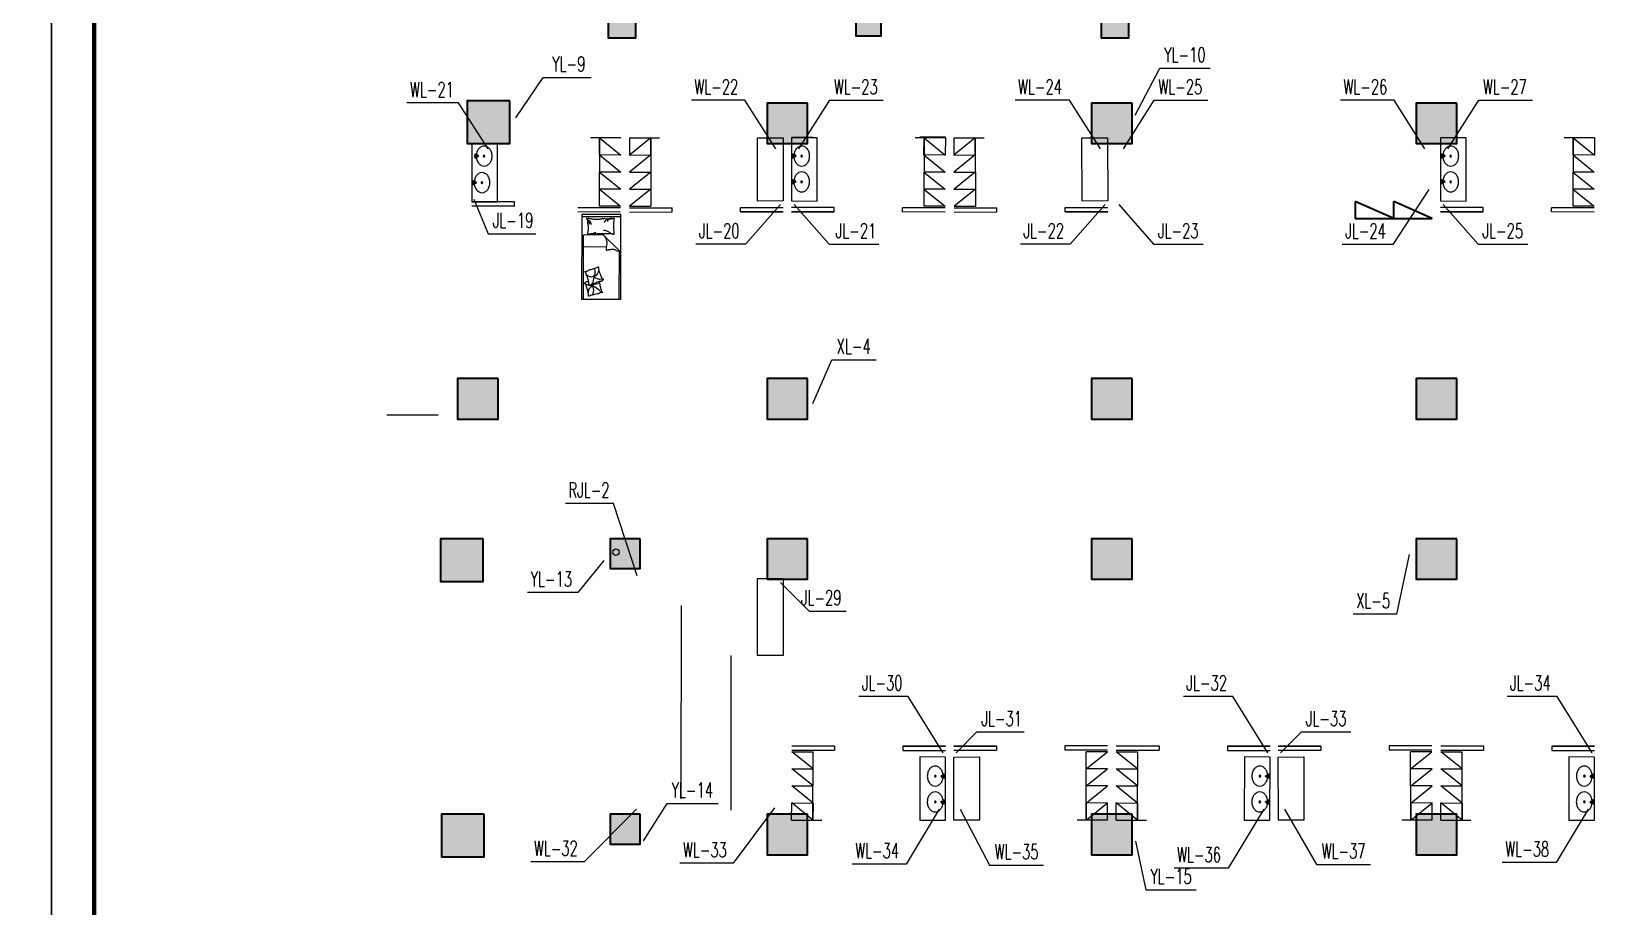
# Model space of a CAD drawing. Extents: x -46552 to 500351, y 55470 to 139570.
# Drawn here: x 175431 to 212136, y 74348 to 94840 of the extents above; entities that cross this region are included whole.
import ezdxf

# ---------------------------------------------------------------- set-up
doc = ezdxf.new("R2010")
doc.units = 0
doc.header["$LTSCALE"] = 1000
doc.header["$MEASUREMENT"] = 0
for name, color, linetype in [('DIM_污水', 3, 'Continuous'), ('DIM_消防', 3, 'Continuous'), ('DIM_热给水', 3, 'Continuous'), ('DIM_给水', 3, 'Continuous'), ('DIM_雨水', 3, 'Continuous'), ('GROUND', 2, 'Continuous'), ('LVTRY', 6, 'Continuous'), ('PUB_TITLE', 7, 'Continuous'), ('WALL', 2, 'Continuous')]:
    doc.layers.add(name, color=color, linetype=linetype)
doc.layers.add('砼柱', color=2, linetype='Continuous', lineweight=35)
doc.styles.add('_TWT_SERIAL', font='COMPLEX', dxfattribs={"width": 0.8, "height": 3.5, "bigfont": 'HZTXT'})
doc.styles.add('DIM_FONT', font='simplex_.ttf', dxfattribs={"width": 0.7, "bigfont": 'GBCBIG'})

# ---------------------------------------------------------------- blocks, each defined once
blk = doc.blocks.new('fgtr')
h = blk.add_hatch(color=256)
h.paths.add_polyline_path([(537270, -370335), (536270, -370335), (536270, -371335), (537270, -371335)])
h.paths.add_polyline_path([(537220, -363885), (536270, -363885), (536270, -364835), (537220, -364835)])
h.paths.add_polyline_path([(536670, -360135), (535720, -360135), (535720, -361085), (536670, -361085)])
h.paths.add_polyline_path([(536670, -353635), (535670, -353635), (535670, -354635), (536670, -354635)])
h.paths.add_polyline_path([(533320, -370335), (532620, -370335), (532620, -371035), (533320, -371035)])
h.paths.add_polyline_path([(533320, -363885), (532620, -363885), (532620, -364585), (533320, -364585)])
h.paths.add_polyline_path([(537220, -322935), (536270, -322935), (536270, -323885), (537220, -323885)])
h.paths.add_polyline_path([(536670, -326685), (535720, -326685), (535720, -327635), (536670, -327635)])
h.paths.add_polyline_path([(536670, -333135), (535670, -333135), (535670, -334135), (536670, -334135)])
h.paths.add_polyline_path([(533320, -323185), (532620, -323185), (532620, -323885), (533320, -323885)])
h.paths.add_polyline_path([(508570, -351510), (507970, -351510), (507970, -352110), (508570, -352110)])
h.paths.add_polyline_path([(508570, -348210), (507970, -348210), (507970, -348810), (508570, -348810)])
h.paths.add_polyline_path([(508570, -342985), (507970, -342985), (507970, -343585), (508570, -343585)])
h.paths.add_polyline_path([(508570, -335735), (507970, -335735), (507970, -336335), (508570, -336335)])
h.paths.add_polyline_path([(514370, -351510), (513720, -351510), (513720, -352160), (514370, -352160)])
h.paths.add_polyline_path([(502820, -351510), (502170, -351510), (502170, -352160), (502820, -352160)])
h.paths.add_polyline_path([(514320, -348210), (513720, -348210), (513720, -348810), (514320, -348810)])
h.paths.add_polyline_path([(502820, -348210), (502220, -348210), (502220, -348810), (502820, -348810)])
h.paths.add_polyline_path([(502820, -342985), (502220, -342985), (502220, -343585), (502820, -343585)])
h.paths.add_polyline_path([(514320, -342985), (513720, -342985), (513720, -343585), (514320, -343585)])
h.paths.add_polyline_path([(514370, -335685), (513720, -335685), (513720, -336335), (514370, -336335)])
h.paths.add_polyline_path([(502820, -335685), (502170, -335685), (502170, -336335), (502820, -336335)])
h.paths.add_polyline_path([(502920, -370335), (502220, -370335), (502220, -371035), (502920, -371035)])
h.paths.add_polyline_path([(502920, -363885), (502220, -363885), (502220, -364585), (502920, -364585)])
h.paths.add_polyline_path([(499270, -370335), (498270, -370335), (498270, -371335), (499270, -371335)])
h.paths.add_polyline_path([(499245, -363885), (498245, -363885), (498245, -364885), (499245, -364885)])
h.paths.add_polyline_path([(499595, -360135), (498645, -360135), (498645, -361085), (499595, -361085)])
h.paths.add_polyline_path([(499870, -353635), (498870, -353635), (498870, -354635), (499870, -354635)])
h.paths.add_polyline_path([(506845, -370335), (505895, -370335), (505895, -371285), (506845, -371285)])
h.paths.add_polyline_path([(506845, -363885), (505895, -363885), (505895, -364835), (506845, -364835)])
h.paths.add_polyline_path([(506845, -360135), (505895, -360135), (505895, -361085), (506845, -361085)])
h.paths.add_polyline_path([(506845, -353685), (505895, -353685), (505895, -354635), (506845, -354635)])
h.paths.add_polyline_path([(529645, -370335), (528695, -370335), (528695, -371285), (529645, -371285)])
h.paths.add_polyline_path([(529645, -363885), (528695, -363885), (528695, -364835), (529645, -364835)])
h.paths.add_polyline_path([(529645, -360135), (528695, -360135), (528695, -361085), (529645, -361085)])
h.paths.add_polyline_path([(529645, -353685), (528695, -353685), (528695, -354635), (529645, -354635)])
h.paths.add_polyline_path([(522045, -370335), (521095, -370335), (521095, -371285), (522045, -371285)])
h.paths.add_polyline_path([(522045, -363885), (521095, -363885), (521095, -364835), (522045, -364835)])
h.paths.add_polyline_path([(522045, -360135), (521095, -360135), (521095, -361085), (522045, -361085)])
h.paths.add_polyline_path([(522045, -353685), (521095, -353685), (521095, -354635), (522045, -354635)])
h.paths.add_polyline_path([(514445, -370335), (513495, -370335), (513495, -371285), (514445, -371285)])
h.paths.add_polyline_path([(514445, -363885), (513495, -363885), (513495, -364835), (514445, -364835)])
h.paths.add_polyline_path([(514445, -360135), (513495, -360135), (513495, -361085), (514445, -361085)])
h.paths.add_polyline_path([(514445, -353685), (513495, -353685), (513495, -354635), (514445, -354635)])
h.paths.add_polyline_path([(529645, -322935), (528695, -322935), (528695, -323885), (529645, -323885)])
h.paths.add_polyline_path([(529645, -326685), (528695, -326685), (528695, -327635), (529645, -327635)])
h.paths.add_polyline_path([(529645, -333135), (528695, -333135), (528695, -334085), (529645, -334085)])
h.paths.add_polyline_path([(522045, -322935), (521095, -322935), (521095, -323885), (522045, -323885)])
h.paths.add_polyline_path([(522045, -326685), (521095, -326685), (521095, -327635), (522045, -327635)])
h.paths.add_polyline_path([(522045, -333135), (521095, -333135), (521095, -334085), (522045, -334085)])
h.paths.add_polyline_path([(514445, -322935), (513495, -322935), (513495, -323885), (514445, -323885)])
h.paths.add_polyline_path([(514445, -326685), (513495, -326685), (513495, -327635), (514445, -327635)])
h.paths.add_polyline_path([(514445, -333135), (513495, -333135), (513495, -334085), (514445, -334085)])
h.paths.add_polyline_path([(506845, -322935), (505895, -322935), (505895, -323885), (506845, -323885)])
h.paths.add_polyline_path([(506845, -326685), (505895, -326685), (505895, -327635), (506845, -327635)])
h.paths.add_polyline_path([(506845, -333135), (505895, -333135), (505895, -334085), (506845, -334085)])
h.paths.add_polyline_path([(502920, -323185), (502220, -323185), (502220, -323885), (502920, -323885)])
h.paths.add_polyline_path([(499270, -322935), (498320, -322935), (498320, -323885), (499270, -323885)])
h.paths.add_polyline_path([(499820, -326685), (498870, -326685), (498870, -327635), (499820, -327635)])
h.paths.add_polyline_path([(499870, -333135), (498870, -333135), (498870, -334135), (499870, -334135)])
at = {"layer": '砼柱'}
for points in [[(502820, -351510), (502170, -351510), (502170, -352160), (502820, -352160)], [(508570, -351510), (507970, -351510), (507970, -352110), (508570, -352110)], [(514370, -351510), (513720, -351510), (513720, -352160), (514370, -352160)], [(499870, -353635), (498870, -353635), (498870, -354635), (499870, -354635)], [(506845, -353685), (505895, -353685), (505895, -354635), (506845, -354635)], [(514445, -353685), (513495, -353685), (513495, -354635), (514445, -354635)], [(522045, -353685), (521095, -353685), (521095, -354635), (522045, -354635)], [(499595, -360135), (498645, -360135), (498645, -361085), (499595, -361085)], [(506845, -360135), (505895, -360135), (505895, -361085), (506845, -361085)], [(514445, -360135), (513495, -360135), (513495, -361085), (514445, -361085)], [(522045, -360135), (521095, -360135), (521095, -361085), (522045, -361085)], [(499245, -363885), (498245, -363885), (498245, -364885), (499245, -364885)], [(502920, -363885), (502220, -363885), (502220, -364585), (502920, -364585)], [(506845, -363885), (505895, -363885), (505895, -364835), (506845, -364835)], [(514445, -363885), (513495, -363885), (513495, -364835), (514445, -364835)], [(522045, -363885), (521095, -363885), (521095, -364835), (522045, -364835)], [(499270, -370335), (498270, -370335), (498270, -371335), (499270, -371335)], [(502920, -370335), (502220, -370335), (502220, -371035), (502920, -371035)], [(506845, -370335), (505895, -370335), (505895, -371285), (506845, -371285)], [(514445, -370335), (513495, -370335), (513495, -371285), (514445, -371285)], [(522045, -370335), (521095, -370335), (521095, -371285), (522045, -371285)]]:
    blk.add_lwpolyline(points, close=True, dxfattribs=at)
blk = doc.blocks.new('$lvtry$00000194')
at = {"color": 0}
for p, q in [((-17, -27), (-17, -17)), ((17, -27), (17, -17))]:
    blk.add_line(p, q, dxfattribs=at)
blk.add_lwpolyline([(14, -39, -0.067374), (92, -53, -0.088152), (166, -93, -0.105269), (218, -155, -0.121685), (235, -224, -0.121685), (218, -292, -0.105269), (166, -355, -0.088152), (92, -394, -0.078966), (0, -409, -0.078966), (-92, -394, -0.088152), (-166, -355, -0.105269), (-218, -292, -0.121685), (-235, -224, -0.121685), (-218, -155, -0.105269), (-166, -93, -0.088152), (-92, -53, -0.059935), (-23, -40, -0.059935)], format="xyb", dxfattribs=at)
for centre, radius in [((0, -221), 20), ((0, -27), 16.7), ((0, -221), 15)]:
    blk.add_circle(centre, radius, dxfattribs=at)
for centre, radius, start, end in [((0, -17), 16.7, 0, 180), ((-40, -17), 10.1, 106.6096, 258.1648), ((-64, 250), 259, 274.7069, 282.3732), ((-75, -197), 173, 71.36, 79.1873), ((-29, -63), 6.77, 155.344, 308.3224), ((-171, 35), 166, 324.8411, 338.1337), ((-171, 35), 170, 324.8411, 331.3523), ((-29, -63), 3.37, 155.344, 308.3224), ((100, -178), 170, 132.3141, 138.8253), ((100, -178), 166, 125.5327, 138.8253), ((-12, -42), 10.6, 201.8924, 261.774), ((-381, -99), 372, 2.3982, 6.7627), ((0, -80), 9.9, 201.7837, 338.2163), ((64, 250), 259, 257.6268, 265.2931), ((381, -99), 372, 170.1008, 177.6018), ((75, -197), 173, 100.8127, 110.4191), ((40, -17), 10.1, 281.8352, 73.3904)]:
    blk.add_arc(centre, radius, start, end, dxfattribs=at)
for p in [(0, -27), (0, -221)]:
    blk.add_point(p, dxfattribs=at)

msp = doc.modelspace()

# ---------------------------------------------------------------- linework, layer by layer
for p, q in [((189236, 92345), (188731, 92346)), ((188736, 92346), (188732, 90747)), ((188735, 91947), (188736, 92346)), ((188736, 92346), (189235, 91945)), ((189436, 92345), (189941, 92346)), ((189436, 92345), (189437, 91945)), ((189936, 92346), (189437, 91945)), ((189937, 91947), (189936, 92346)), ((189936, 92346), (189940, 90747)), ((193236, 92360), (193736, 92360)), ((196836, 92360), (196236, 92360)), ((196836, 92345), (196331, 92346)), ((196336, 92346), (196332, 90747)), ((196335, 91947), (196336, 92346)), ((196336, 92346), (196835, 91945)), ((196836, 92345), (196835, 91945)), ((197036, 92345), (197541, 92346)), ((197036, 92345), (197037, 91945)), ((197536, 92346), (197037, 91945)), ((197537, 91947), (197536, 92346)), ((197536, 92346), (197540, 90747)), ((212036, 92345), (211531, 92346)), ((211536, 92346), (211532, 90747)), ((211535, 91947), (211536, 92346)), ((211536, 92346), (212035, 91945)), ((212036, 92345), (212035, 91945)), ((189235, 91945), (188735, 91947)), ((188735, 91947), (189234, 91546)), ((189437, 91945), (189937, 91947)), ((189937, 91947), (189438, 91546)), ((196835, 91945), (196335, 91947)), ((196335, 91947), (196834, 91546)), ((197037, 91945), (197537, 91947)), ((197537, 91947), (197038, 91546)), ((212035, 91945), (211535, 91947)), ((211535, 91947), (212034, 91546)), ((189234, 91546), (188734, 91547)), ((188734, 91547), (189233, 91146)), ((189438, 91546), (189938, 91547)), ((189938, 91547), (189439, 91146)), ((196834, 91546), (196334, 91547)), ((196334, 91547), (196833, 91146)), ((197038, 91546), (197538, 91547)), ((197538, 91547), (197039, 91146)), ((212034, 91546), (211534, 91547)), ((211534, 91547), (212033, 91146)), ((189233, 91146), (188733, 91147)), ((188733, 91147), (189232, 90746)), ((189438, 91146), (189939, 91147)), ((189939, 91147), (189440, 90746)), ((196833, 91146), (196333, 91147)), ((196333, 91147), (196832, 90746)), ((197038, 91146), (197539, 91147)), ((197539, 91147), (197040, 90746)), ((212033, 91146), (211533, 91147)), ((211533, 91147), (212032, 90746)), ((186745, 90749), (185745, 90752)), ((185745, 90752), (186745, 90749)), ((186746, 90849), (185746, 90852)), ((186745, 90749), (186746, 90849)), ((189232, 90709), (188232, 90712)), ((189232, 90746), (188732, 90747)), ((189439, 90746), (189940, 90747)), ((189440, 90709), (190440, 90712)), ((190440, 90612), (190440, 90712)), ((192040, 90716), (193040, 90718)), ((192040, 90616), (192040, 90716)), ((194232, 90716), (193232, 90718)), ((194231, 90616), (194232, 90716)), ((195831, 90612), (195832, 90712)), ((196832, 90709), (195832, 90712)), ((196832, 90746), (196332, 90747)), ((197039, 90746), (197540, 90747)), ((197040, 90709), (198040, 90712)), ((198040, 90612), (198040, 90712)), ((199640, 90716), (200640, 90718)), ((199640, 90616), (199640, 90716)), ((209432, 90716), (208432, 90718)), ((209431, 90616), (209432, 90716)), ((211031, 90612), (211032, 90712)), ((212032, 90709), (211032, 90712)), ((212032, 90746), (211532, 90747)), ((189231, 90609), (188231, 90612)), ((189231, 90609), (188231, 90612)), ((188331, 90509), (189231, 90507)), ((189440, 90609), (190440, 90612)), ((189440, 90609), (190440, 90612)), ((192040, 90616), (193040, 90618)), ((193040, 90618), (192040, 90616)), ((194231, 90616), (193231, 90618)), ((193231, 90618), (194231, 90616)), ((196831, 90609), (195831, 90612)), ((196831, 90609), (195831, 90612)), ((197040, 90609), (198040, 90612)), ((197040, 90609), (198040, 90612)), ((199640, 90616), (200640, 90618)), ((200640, 90618), (199640, 90616)), ((209431, 90616), (208431, 90618)), ((208431, 90618), (209431, 90616)), ((212031, 90609), (211031, 90612)), ((212031, 90609), (211031, 90612)), ((188356, 90053), (188352, 88594)), ((188833, 90072), (188376, 90073)), ((188833, 90072), (189201, 89701)), ((188375, 89800), (188894, 89799)), ((189198, 88592), (189201, 89701)), ((188628, 89288), (188623, 89291)), ((188635, 89208), (188628, 89288)), ((188633, 89153), (188635, 89208)), ((188685, 89150), (188721, 89223)), ((188721, 89223), (188720, 89243)), ((188491, 88897), (188416, 88913)), ((188474, 89105), (188428, 89152)), ((188538, 89083), (188474, 89105)), ((188523, 88843), (188480, 88795)), ((188576, 88879), (188502, 88894)), ((188576, 88879), (188523, 88843)), ((188606, 89102), (188538, 89083)), ((188546, 88918), (188538, 88909)), ((188578, 88955), (188546, 88918)), ((188576, 88879), (188613, 88921)), ((188576, 88879), (188593, 88774)), ((188619, 88861), (188576, 88879)), ((188606, 89102), (188578, 88955)), ((188606, 89102), (188633, 89153)), ((188606, 89102), (188685, 89150)), ((188644, 89063), (188606, 89102)), ((188613, 88921), (188660, 88933)), ((188718, 88792), (188619, 88861)), ((188740, 89034), (188644, 89063)), ((188660, 88933), (188733, 88943)), ((188823, 89038), (188740, 89034)), ((188372, 88574), (189178, 88572)), ((188480, 88795), (188474, 88721)), ((188593, 88774), (188569, 88669)), ((188795, 88722), (188718, 88792)), ((190648, 76874), (190654, 81399)), ((191823, 76606), (191823, 80231)), ((193239, 77974), (193740, 77973)), ((193240, 78111), (194240, 78109)), ((193240, 78111), (194240, 78109)), ((193240, 78011), (194240, 78009)), ((193739, 77573), (193240, 77974)), ((193736, 76374), (193740, 77973)), ((194240, 78109), (194240, 78009)), ((195840, 78105), (196840, 78102)), ((196840, 78102), (195840, 78105)), ((195840, 78105), (195840, 78005)), ((195840, 78005), (196840, 78002)), ((198031, 78105), (197031, 78102)), ((197031, 78102), (198031, 78105)), ((198032, 78005), (197032, 78002)), ((198031, 78105), (198032, 78005)), ((200631, 78111), (199631, 78109)), ((200631, 78111), (199631, 78109)), ((199631, 78109), (199632, 78009)), ((200632, 78011), (199632, 78009)), ((200632, 77974), (200132, 77973)), ((200136, 76374), (200132, 77973)), ((200133, 77573), (200632, 77974)), ((200839, 77974), (201340, 77973)), ((200840, 78111), (201840, 78109)), ((200840, 78111), (201840, 78109)), ((200840, 78011), (201840, 78009)), ((201339, 77573), (200840, 77974)), ((201336, 76374), (201340, 77973)), ((201840, 78109), (201840, 78009)), ((203440, 78105), (204440, 78102)), ((204440, 78102), (203440, 78105)), ((203440, 78105), (203440, 78005)), ((203440, 78005), (204440, 78002)), ((205631, 78105), (204631, 78102)), ((204631, 78102), (205631, 78105)), ((205632, 78005), (204632, 78002)), ((205631, 78105), (205632, 78005)), ((208231, 78111), (207231, 78109)), ((208231, 78111), (207231, 78109)), ((207231, 78109), (207232, 78009)), ((208232, 78011), (207232, 78009)), ((208232, 77974), (207732, 77973)), ((207736, 76374), (207732, 77973)), ((207733, 77573), (208232, 77974)), ((208439, 77974), (208940, 77973)), ((208440, 78111), (209440, 78109)), ((208440, 78111), (209440, 78109)), ((208440, 78011), (209440, 78009)), ((208939, 77573), (208440, 77974)), ((208936, 76374), (208940, 77973)), ((209440, 78109), (209440, 78009)), ((211040, 78105), (212040, 78102)), ((212040, 78102), (211040, 78105)), ((211040, 78105), (211040, 78005)), ((211040, 78005), (212040, 78002)), ((193238, 77575), (193739, 77573)), ((193738, 77174), (193239, 77575)), ((200633, 77575), (200133, 77573)), ((200134, 77174), (200633, 77575)), ((200838, 77575), (201339, 77573)), ((201338, 77174), (200839, 77575)), ((208233, 77575), (207733, 77573)), ((207734, 77174), (208233, 77575)), ((208438, 77575), (208939, 77573)), ((208938, 77174), (208439, 77575)), ((193238, 77175), (193738, 77174)), ((193737, 76774), (193238, 77175)), ((200634, 77175), (200134, 77174)), ((200135, 76774), (200634, 77175)), ((200838, 77175), (201338, 77174)), ((201337, 76774), (200838, 77175)), ((208234, 77175), (207734, 77174)), ((207735, 76774), (208234, 77175)), ((208438, 77175), (208938, 77174)), ((208937, 76774), (208438, 77175)), ((193236, 76375), (193237, 76775)), ((193237, 76775), (193737, 76774)), ((193736, 76374), (193237, 76775)), ((193737, 76774), (193736, 76374)), ((200635, 76775), (200135, 76774)), ((200135, 76774), (200136, 76374)), ((200136, 76374), (200635, 76775)), ((200636, 76375), (200635, 76775)), ((200836, 76375), (200837, 76775)), ((200837, 76775), (201337, 76774)), ((201336, 76374), (200837, 76775)), ((201337, 76774), (201336, 76374)), ((208235, 76775), (207735, 76774)), ((207735, 76774), (207736, 76374)), ((207736, 76374), (208235, 76775)), ((208236, 76375), (208235, 76775)), ((208436, 76375), (208437, 76775)), ((208437, 76775), (208937, 76774)), ((208936, 76374), (208437, 76775)), ((208937, 76774), (208936, 76374)), ((193236, 76375), (193741, 76374)), ((200636, 76375), (200131, 76374)), ((200836, 76375), (201341, 76374)), ((208236, 76375), (207731, 76374)), ((208436, 76375), (208941, 76374))]:
    msp.add_line(p, q)
msp.add_lwpolyline([(188326, 88562), (188331, 90562), (189231, 90559), (189226, 88559)], close=True)
for points in [[(188466, 90428, -0.263368), (188438, 90446, -0.494818), (188447, 90465, -0.049225), (188465, 90467, -0.036831), (188489, 90465, -0.031893), (188527, 90457, 0.035782), (188561, 90450, 0.032941), (188650, 90444, 0.026564), (188761, 90449, 0.017905), (188799, 90455, -0.033397), (188819, 90457, -0.03204), (188856, 90456, 0.018442), (188921, 90453, 0.010837), (188985, 90453, 0.014624), (189033, 90456, 0.111249), (189056, 90463, -0.153708), (189073, 90467, -0.076444), (189080, 90466, -0.215512), (189082, 90464, -0.585858), (189079, 90461, 0.363489), (189075, 90458, 0.191716), (189074, 90446, -0.129675), (189076, 90430, -0.01735), (189073, 90413, 0.019326), (189071, 90398, 0.018818), (189064, 90330, 0.021828), (189063, 90270, 0.006204), (189064, 90237, 0.001963), (189070, 90130, 0.028341), (189074, 90093, -0.117014), (189074, 90085, -0.36606), (189072, 90084, -0.03973), (189059, 90086, -0.048309), (189045, 90092, 0.062981), (189034, 90096, 0.04058), (189011, 90099, 0.014345), (188944, 90102, 0.005484), (188819, 90101, 0.007153), (188722, 90099, 0.008762), (188680, 90096, -0.008153), (188634, 90093, -0.06251), (188577, 90098, 0.078669), (188532, 90100, 0.047825), (188509, 90095, -0.034494), (188478, 90088, -0.023571), (188453, 90085, -0.510228), (188452, 90086), (188460, 90116), (188480, 90199, 0.073041), (188482, 90218, 0.023305), (188477, 90279, 0.018299), (188473, 90302, -0.01097), (188466, 90340, -0.042281), (188463, 90375, -0.027201), (188466, 90428)], [(188464, 90412, -0.05369), (188479, 90399, -0.070312), (188487, 90386, -0.015448), (188490, 90378, -0.013244), (188494, 90368, -0.082127), (188497, 90349, -0.064164), (188494, 90326)], [(188466, 90428, -0.077379), (188501, 90402, -0.077379), (188526, 90367, -0.047525), (188536, 90343, -0.047525), (188541, 90317)], [(188940, 90453, 0.027842), (188916, 90442, 0.048685), (188904, 90434, 0.023666), (188876, 90410, 0.031223), (188857, 90389, 0.046801), (188851, 90381, 0.023191), (188843, 90365)], [(189022, 90458, 0.088153), (188987, 90455, 0.088153), (188956, 90440, 0.077547), (188934, 90418, 0.077547), (188920, 90391)], [(188556, 90101, 0.009729), (188583, 90109, 0.009729), (188610, 90120, 0.007971), (188632, 90128, 0.007971), (188653, 90138)], [(189025, 90098, 0.016108), (188986, 90124, 0.024599), (188959, 90139, 0.009477), (188910, 90163, 0.015937), (188880, 90175, 0.072521), (188864, 90179, 0.033339), (188828, 90179)], [(188833, 90072, -0.085272), (188896, 89962, -0.124044), (188905, 89874), (188891, 89779), (188892, 89706)], [(188892, 89706, -0.027362), (188931, 89722, -0.040834), (188958, 89730, -0.038441), (189046, 89739, -0.076528), (189090, 89734, -0.103649), (189117, 89719, 0.093398), (189148, 89703, 0.072727), (189170, 89699, 0.052315), (189201, 89701)], [(188728, 88979, 0.025626), (188729, 88970, 0.0108), (188753, 88864, 0.00456), (188772, 88792, 0.01125), (188781, 88763, 0.069394), (188788, 88747, -0.079756), (188795, 88733, -0.106399), (188795, 88722, -0.328642), (188792, 88719, -0.299547), (188787, 88721, 0.189917), (188781, 88726, 0.033518), (188773, 88728, 0.075627), (188769, 88727, 0.053489), (188763, 88726, 0.017838), (188744, 88718, 0.038394), (188724, 88705, -0.059529), (188710, 88698, -0.035943), (188689, 88692, -0.011245), (188618, 88677, -0.006203), (188586, 88672, 0.010783), (188567, 88668, 0.019485), (188556, 88666, 0.005062), (188515, 88653, 0.101392), (188494, 88642, -0.223768), (188483, 88639, -0.25558), (188479, 88642, -0.081563), (188476, 88655, -0.071805), (188477, 88668, 0.069985), (188478, 88682, 0.03546), (188472, 88730, 0.029432), (188457, 88787, 0.001554), (188448, 88815, -0.00152), (188439, 88843, -0.004735), (188429, 88872, 0.00382), (188418, 88908, 0.296001), (188394, 88928, -0.649774), (188388, 88946, -0.02319), (188392, 88949, 0.0288), (188395, 88951, 0.005727), (188400, 88956, -0.004358), (188407, 88963, -0.027528), (188421, 88975, -0.046214), (188431, 88981, -0.194121), (188445, 88982, 0.133719), (188464, 88982, 0.005779), (188482, 88986, 0.008882)]]:
    msp.add_lwpolyline(points, format="xyb")
msp.add_lwpolyline([(188674, 89310, 0.101392), (188694, 89323, -0.223768), (188705, 89327, -0.25558), (188708, 89324, -0.081563), (188712, 89312, -0.071805), (188712, 89298, 0.069985), (188712, 89284, 0.03546), (188722, 89236, 0.029432), (188741, 89181, 0.001554), (188753, 89154, -0.00152), (188764, 89127, -0.004735), (188776, 89098, 0.00382), (188790, 89063, 0.296001), (188816, 89045, -0.649774), (188823, 89028, -0.02319), (188819, 89025, 0.0288), (188816, 89022, 0.005727), (188811, 89016, -0.004358), (188805, 89010, -0.027528), (188791, 88996, -0.046214), (188782, 88989, -0.194121), (188769, 88987, 0.133719), (188750, 88986, 0.011505), (188715, 88975, 0.008882), (188670, 88957, 0.012426), (188613, 88932, -0.033612), (188591, 88924), (188545, 88909), (188509, 88898, 0.224341), (188498, 88888, -0.722772), (188490, 88888, -0.103513), (188490, 88891, 0.053465), (188491, 88897, 0.030109), (188488, 88916, -0.031436), (188486, 88934, -0.05324), (188487, 88946, 0.05518), (188488, 88957, 0.056271), (188484, 88978, 0.0108), (188452, 89082, 0.00456), (188428, 89152, 0.01125), (188417, 89180, 0.069394), (188408, 89195, -0.079756), (188401, 89209, -0.106399), (188399, 89220, -0.328642), (188402, 89223, -0.299547), (188407, 89222, 0.189917), (188414, 89217, 0.033518), (188422, 89216, 0.075627), (188426, 89216, 0.053489), (188432, 89219, 0.017838), (188450, 89228, 0.038394), (188469, 89242, -0.059529), (188482, 89250, -0.035943), (188503, 89258, -0.011245), (188573, 89278, -0.006203), (188604, 89286, 0.010783), (188623, 89291, 0.019485), (188633, 89294, 0.005062)], format="xyb", close=True)
at = {"color": 5}
msp.add_circle((189122, 82647), 75, dxfattribs=at)
for centre, start, end in [((188376, 90053), 89.8564, 179.8564), ((188375, 89820), 179.8564, 269.8564), ((188372, 88594), 179.8564, 269.8564), ((189178, 88592), 269.8564, 359.8564)]:
    msp.add_arc(centre, 20, start, end)
at = {"layer": 'DIM_污水'}
for p, q in [((185432, 93163), (184228, 93163)), ((186131, 92090), (185432, 93163)), ((192143, 93227), (190888, 93227)), ((192866, 92090), (192143, 93227)), ((193406, 92090), (194128, 93227)), ((194128, 93227), (195383, 93227)), ((199743, 93227), (198468, 93227)), ((200466, 92090), (199743, 93227)), ((201006, 92090), (201728, 93227)), ((201728, 93227), (202983, 93227)), ((207343, 93227), (206088, 93227)), ((208066, 92090), (207343, 93227)), ((208606, 92090), (209328, 93227)), ((209328, 93227), (210583, 93227)), ((189606, 76630), (188375, 75399)), ((192836, 76660), (191864, 75363)), ((196691, 76630), (195920, 75344)), ((197181, 76630), (197872, 75317)), ((204291, 76630), (203457, 75249)), ((204781, 76630), (205531, 75336)), ((211891, 76630), (211143, 75381)), ((188375, 75399), (187130, 75399)), ((191864, 75363), (190620, 75363)), ((195920, 75344), (194655, 75344)), ((197872, 75317), (199137, 75317)), ((203457, 75249), (202192, 75249)), ((205531, 75336), (206796, 75336)), ((211143, 75381), (209878, 75381))]:
    msp.add_line(p, q, dxfattribs=at)
at = {"layer": 'DIM_消防'}
for p, q in [((193736, 86130), (194178, 87153)), ((194178, 87153), (195214, 87153)), ((207696, 82596), (207403, 81198)), ((207403, 81198), (206386, 81198))]:
    msp.add_line(p, q, dxfattribs=at)
at = {"layer": 'DIM_热给水'}
for p, q in [((189064, 83789), (187942, 83789)), ((189620, 82089), (189064, 83789))]:
    msp.add_line(p, q, dxfattribs=at)
at = {"layer": 'DIM_给水'}
for p, q in [((208159, 91136), (207315, 89854)), ((185797, 90912), (186131, 90100)), ((192976, 90784), (192159, 89855)), ((193295, 90784), (194113, 89855)), ((200576, 90784), (199759, 89855)), ((200895, 90784), (201713, 89855)), ((208495, 90784), (209313, 89855)), ((186131, 90100), (187246, 90100)), ((192159, 89855), (190995, 89855)), ((194113, 89855), (195277, 89855)), ((199759, 89855), (198595, 89855)), ((201713, 89855), (202877, 89855)), ((207315, 89854), (206131, 89854)), ((209313, 89855), (210477, 89855)), ((192974, 81938), (193646, 81265)), ((193646, 81265), (194514, 81265)), ((195965, 79271), (194811, 79271)), ((196787, 77947), (195965, 79271)), ((203565, 79271), (202411, 79271)), ((204387, 77947), (203565, 79271)), ((211165, 79271), (209991, 79271)), ((211987, 77947), (211165, 79271)), ((197088, 77950), (197575, 78437)), ((197575, 78437), (198679, 78437)), ((204688, 77950), (205175, 78437)), ((205175, 78437), (206329, 78437))]:
    msp.add_line(p, q, dxfattribs=at)
at = {"layer": 'DIM_雨水'}
for p, q in [((201284, 92881), (201860, 93976)), ((201860, 93976), (203034, 93976)), ((186775, 92819), (187419, 93763)), ((187419, 93763), (188543, 93763)), ((188835, 82448), (188227, 81701)), ((188227, 81701), (187053, 81701)), ((189765, 75886), (190325, 76762)), ((190325, 76762), (191519, 76762)), ((201286, 75878), (201534, 74742)), ((201534, 74742), (202708, 74742))]:
    msp.add_line(p, q, dxfattribs=at)
at = {"layer": 'GROUND'}
msp.add_line((183756, 85860), (184956, 85860), dxfattribs=at)
at = {"layer": 'LVTRY'}
for points in [[(185749, 92210), (185746, 90852), (186346, 90850), (186349, 92210)], [(193036, 92351), (193040, 90870), (192440, 90868), (192436, 92349)], [(193235, 92351), (193232, 90870), (193832, 90868), (193835, 92349)], [(200636, 92351), (200640, 90870), (200040, 90868), (200036, 92349)], [(208435, 92351), (208432, 90870), (209032, 90868), (209035, 92349)], [(193036, 82030), (193036, 80230), (192436, 80230), (192436, 82030)], [(196836, 76370), (196840, 77851), (196240, 77852), (196236, 76372)], [(197035, 76370), (197032, 77851), (197632, 77852), (197635, 76372)], [(204436, 76370), (204440, 77851), (203840, 77852), (203836, 76372)], [(204635, 76370), (204632, 77851), (205232, 77852), (205235, 76372)], [(212036, 76370), (212040, 77851), (211440, 77852), (211436, 76372)]]:
    msp.add_lwpolyline(points, close=True, dxfattribs=at)
at = {"layer": 'PUB_TITLE', "color": 4}
for points in [[(116502, 55470), (175902, 55470), (175902, 139570), (116502, 139570)], [(175902, 55470), (235302, 55470), (235302, 139570), (175902, 139570)]]:
    msp.add_lwpolyline(points, close=True, dxfattribs=at)
at = {"layer": 'PUB_TITLE', "color": 4, "const_width": 100}
msp.add_lwpolyline([(176902, 56470), (234302, 56470), (234302, 137070), (176902, 137070)], close=True, dxfattribs=at)
at = {"layer": 'WALL'}
for p, q in [((188936, 92346), (188526, 92347)), ((189736, 92346), (190145, 92347)), ((196536, 92346), (196126, 92347)), ((197336, 92346), (197745, 92347)), ((211736, 92346), (211326, 92347)), ((193536, 76375), (193945, 76374)), ((200336, 76375), (199926, 76374)), ((201136, 76375), (201545, 76374)), ((207936, 76375), (207526, 76374)), ((208736, 76375), (209145, 76374))]:
    msp.add_line(p, q, dxfattribs=at)
at = {"layer": '砼柱'}
for p, q in [((206436, 90860), (206436, 90460)), ((207336, 90460), (206436, 90860)), ((207336, 90460), (207336, 90860)), ((208236, 90460), (207336, 90860)), ((206436, 90460), (208236, 90460))]:
    msp.add_line(p, q, dxfattribs=at)

# ---------------------------------------------------------------- block references
msp.add_blockref('fgtr', (-313234, 446846))
at = {"layer": 'LVTRY', "xscale": -1}
for p, rotation in [((185812, 91921), 89.85642969361902), ((193249, 91921), 89.85643128121083), ((208449, 91921), 89.85643128121083), ((185762, 91299), 89.85642969361902), ((193248, 91317), 89.85643128121083), ((208448, 91317), 89.85643128121083), ((196823, 77404), 269.8564312812093), ((204423, 77404), 269.8564312812093), ((212023, 77404), 269.8564312812093), ((196822, 76800), 269.8564312812093), ((204422, 76800), 269.8564312812093), ((212022, 76800), 269.8564312812093)]:
    msp.add_blockref('$lvtry$00000194', p, dxfattribs=dict(at, rotation=rotation))

# ---------------------------------------------------------------- texts
at = {"style": 'DIM_FONT', "width": 0.8, "flags": 9}
for tag, s in [('XSIZE', '900'), ('YSIZE', '2000')]:
    msp.add_attdef(tag, (188331, 90562), s, height=0.5, rotation=359.8564, dxfattribs=at)
at = {"layer": 'DIM_污水', "color": 7, "style": '_TWT_SERIAL', "width": 0.64}
for s, p in [('WL-21', (184298, 93303)), ('WL-22', (190958, 93367)), ('WL-23', (194225, 93367)), ('WL-24', (198538, 93367)), ('WL-25', (201825, 93367)), ('WL-26', (206158, 93367)), ('WL-27', (209425, 93367)), ('WL-32', (187200, 75539)), ('WL-33', (190690, 75503)), ('WL-34', (194725, 75484)), ('WL-35', (197990, 75457)), ('WL-36', (202262, 75389)), ('WL-37', (205649, 75476)), ('WL-38', (209948, 75521))]:
    msp.add_text(s, height=350, dxfattribs=at).set_placement(p)
at = {"layer": 'DIM_消防', "color": 7, "style": '_TWT_SERIAL', "width": 0.64}
for s, p in [('XL-4', (194291, 87293)), ('XL-5', (206456, 81338))]:
    msp.add_text(s, height=350, dxfattribs=at).set_placement(p)
at = {"layer": 'DIM_热给水', "color": 7, "style": '_TWT_SERIAL', "width": 0.64}
msp.add_text('RJL-2', height=350, dxfattribs=at).set_placement((188012, 83929))
at = {"layer": 'DIM_给水', "color": 7, "style": '_TWT_SERIAL', "width": 0.64}
for s, p in [('JL-19', (186237, 90240)), ('JL-20', (191065, 89995)), ('JL-21', (194268, 89995)), ('JL-22', (198665, 89995)), ('JL-23', (201815, 89995)), ('JL-24', (206201, 89994)), ('JL-25', (209415, 89995)), ('JL-29', (193452, 81405)), ('JL-30', (194881, 79411)), ('JL-32', (202481, 79411)), ('JL-34', (210061, 79411)), ('JL-31', (197681, 78577)), ('JL-33', (205278, 78577))]:
    msp.add_text(s, height=350, dxfattribs=at).set_placement(p)
at = {"layer": 'DIM_雨水', "color": 7, "style": '_TWT_SERIAL', "width": 0.64}
for s, p in [('YL-10', (201961, 94116)), ('YL-9', (187630, 93903)), ('YL-13', (187123, 81841)), ('YL-14', (190425, 76902)), ('YL-15', (201636, 74882))]:
    msp.add_text(s, height=350, dxfattribs=at).set_placement(p)

doc.saveas('drawing.dxf')
